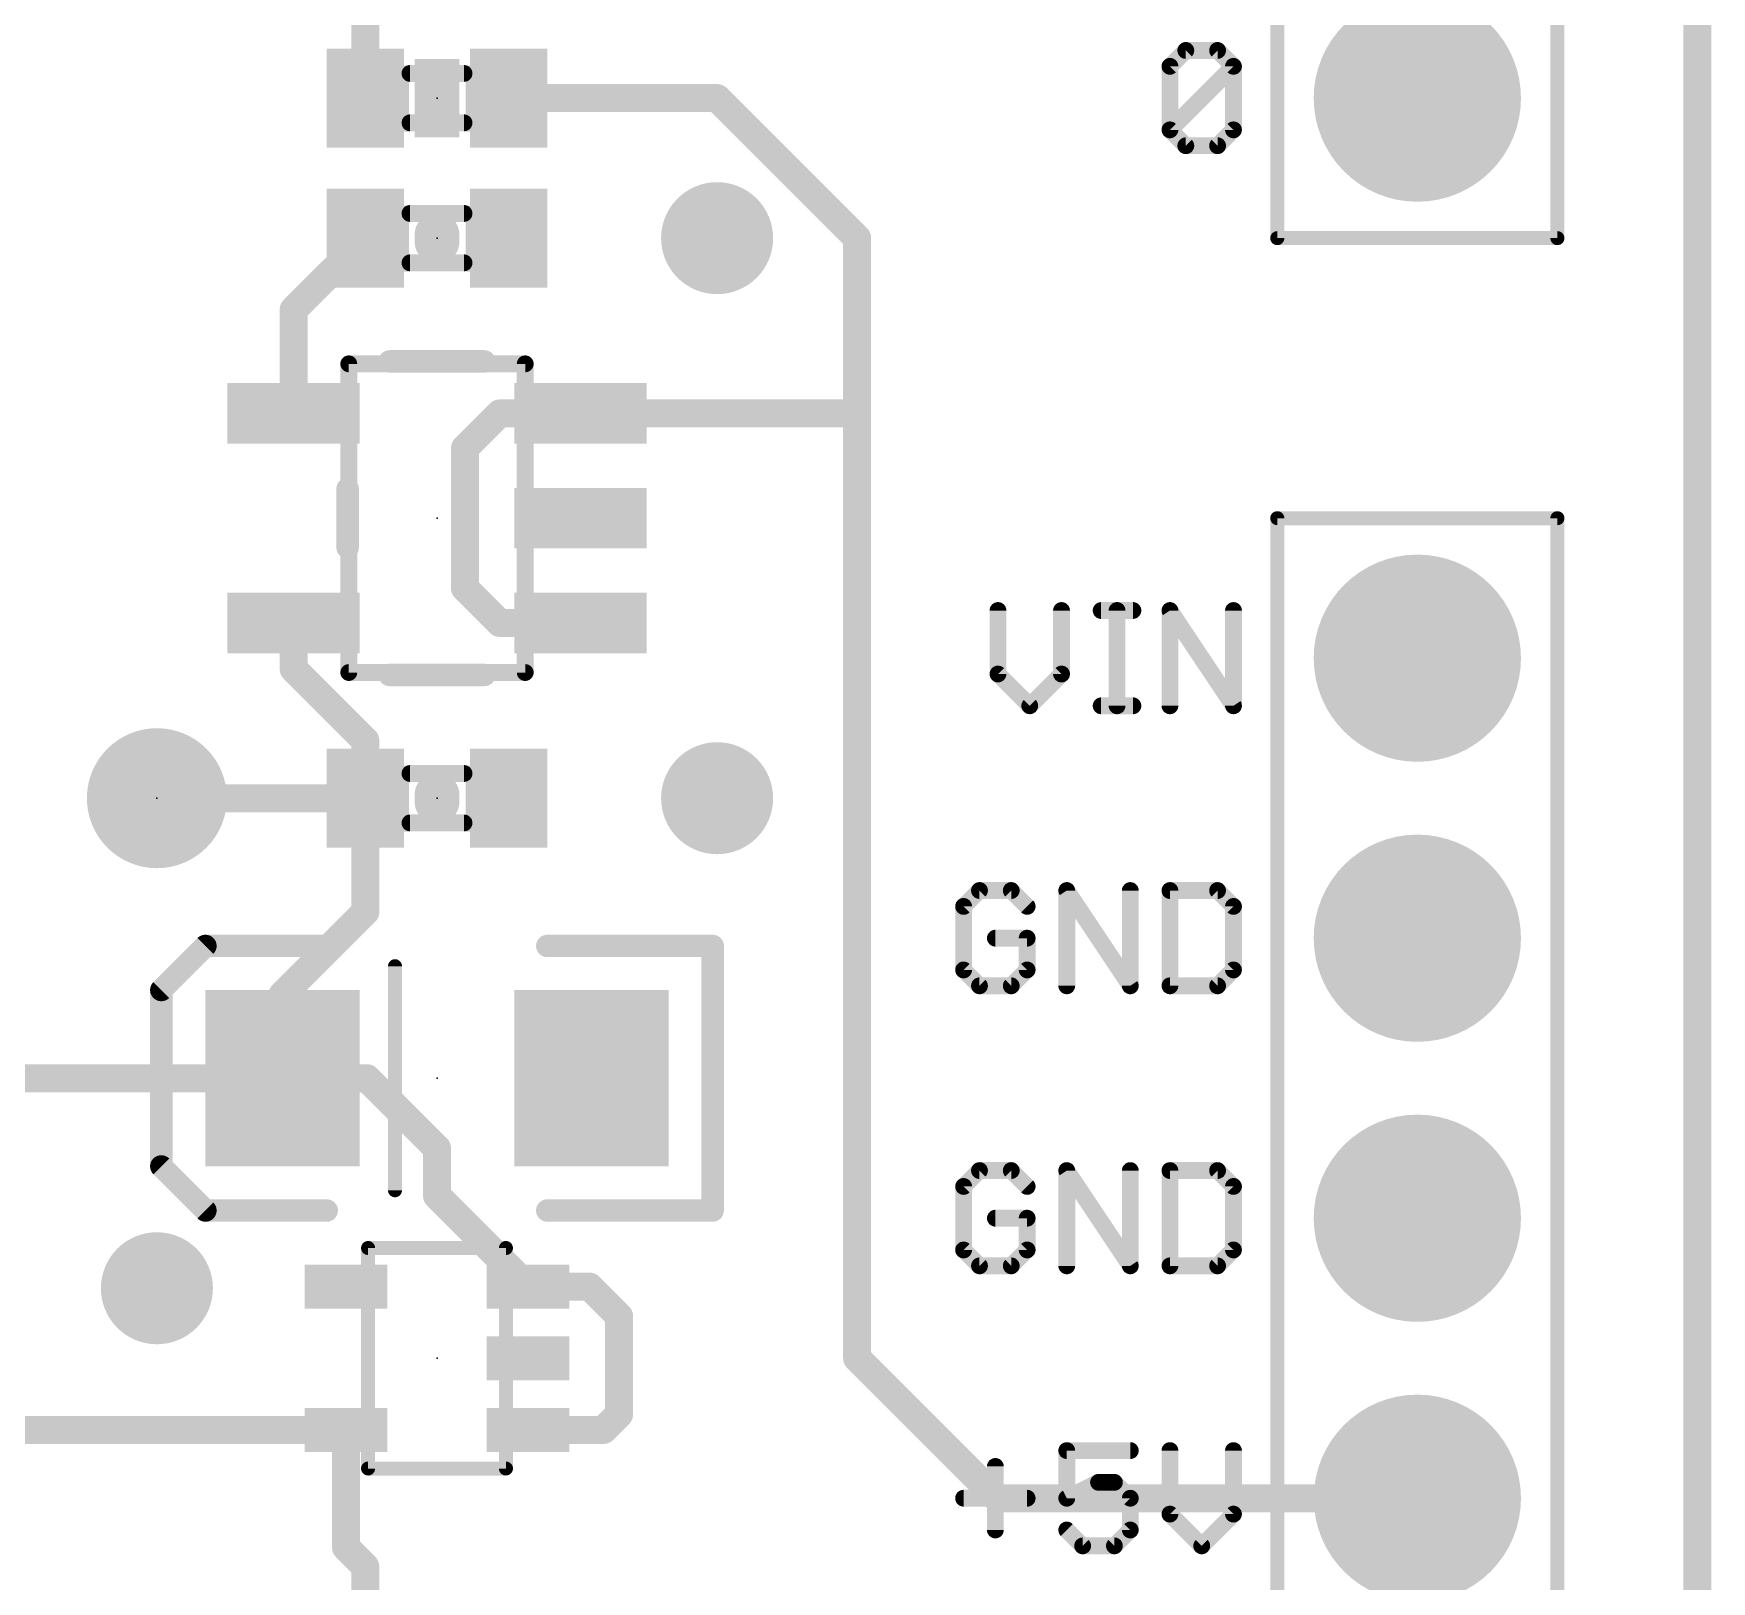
# Model space of a CAD drawing. Extents: x -19.1 to 53.5, y -15.6 to 59.8.
# Drawn here: x 38.25 to 53.47, y 28.46 to 42.5 of the extents above; entities that cross this region are included whole.
import ezdxf

# ---------------------------------------------------------------- set-up
doc = ezdxf.new("R2010")
doc.units = 0
for name, color, linetype in [('1', 12, 'CONTINUOUS'), ('16', 132, 'CONTINUOUS'), ('17', 110, 'CONTINUOUS'), ('18', 110, 'CONTINUOUS'), ('20', 53, 'CONTINUOUS'), ('21', 41, 'CONTINUOUS'), ('23', 53, 'CONTINUOUS'), ('24', 53, 'CONTINUOUS'), ('51', 53, 'CONTINUOUS')]:
    doc.layers.add(name, color=color, linetype=linetype)

# ---------------------------------------------------------------- blocks, each defined once
blk = doc.blocks.new('RECT')
blk.add_solid([(-0.5, -0.5), (0.5, -0.5), (-0.5, 0.5), (0.5, 0.5)])
blk = doc.blocks.new('PIE')
at = {"const_width": 0.5}
blk.add_lwpolyline([(0, -0.25, 1), (0, 0.25, 1), (0, -0.25)], format="xyb", dxfattribs=at)
blk = doc.blocks.new('ROUNDP')
at = {"const_width": 0.5}
blk.add_lwpolyline([(0, -0.25, 1), (0, 0.25, 1), (0, -0.25)], format="xyb", dxfattribs=at)
blk = doc.blocks.new('ROUNDV')
at = {"const_width": 0.5}
blk.add_lwpolyline([(0, -0.25, 1), (0, 0.25, 1), (0, -0.25)], format="xyb", dxfattribs=at)

msp = doc.modelspace()

# ---------------------------------------------------------------- linework, layer by layer
at = {"layer": '1'}
for points, const_width in [([(53.34, 59.69), (53.34, 0)], 0.2032), ([(41.26, 41.91), (41.26, 43.08)], 0.254), ([(44.45, 41.91), (42.56, 41.91)], 0.254), ([(45.72, 40.64), (44.45, 41.91)], 0.254), ([(40.6099, 39.9899), (41.26, 40.64)], 0.254), ([(45.72, 39.116), (45.72, 40.64)], 0.254), ([(40.6099, 39.05), (40.6099, 39.9899)], 0.254), ([(42.479, 39.05), (42.164, 38.735)], 0.254), ([(43.2101, 39.05), (42.479, 39.05)], 0.254), ([(45.654, 39.05), (43.2101, 39.05)], 0.254), ([(45.72, 39.116), (45.654, 39.05)], 0.254), ([(45.72, 30.48), (45.72, 39.116)], 0.254), ([(42.164, 38.735), (42.164, 37.465)], 0.254), ([(42.164, 37.465), (42.479, 37.15)], 0.254), ([(40.6099, 36.7331), (40.6099, 37.15)], 0.254), ([(40.6099, 37.15), (40.6099, 36.7999)], 0.254), ([(42.479, 37.15), (43.2101, 37.15)], 0.254), ([(41.26, 36.083), (40.6099, 36.7331)], 0.254), ([(41.26, 35.56), (41.26, 36.083)], 0.254), ([(41.26, 35.56), (39.37, 35.56)], 0.254), ([(41.26, 34.529), (41.26, 35.56)], 0.254), ([(40.51, 33.779), (41.26, 34.529)], 0.254), ([(40.51, 33.02), (40.51, 33.779)], 0.254), ([(36.83, 33.02), (40.51, 33.02)], 0.254), ([(40.51, 33.02), (41.275, 33.02)], 0.254), ([(41.275, 33.02), (41.91, 32.385)], 0.254), ([(41.91, 32.385), (41.91, 31.955)], 0.254), ([(41.91, 31.955), (42.735, 31.13)], 0.254), ([(42.735, 31.13), (43.292, 31.13)], 0.254), ([(43.292, 31.13), (43.561, 30.861)], 0.254), ([(43.561, 30.861), (43.561, 29.972)], 0.254), ([(46.99, 29.21), (45.72, 30.48)], 0.254), ([(43.561, 29.972), (43.419, 29.83)], 0.254), ([(36.18, 29.83), (41.085, 29.83)], 0.254), ([(41.085, 29.83), (41.085, 28.765)], 0.254), ([(43.419, 29.83), (42.735, 29.83)], 0.254), ([(46.99, 29.21), (50.8, 29.21)], 0.254), ([(41.085, 28.765), (41.26, 28.59)], 0.254), ([(41.26, 28.59), (41.26, 27.94)], 0.254)]:
    msp.add_lwpolyline(points, dxfattribs=dict(at, const_width=const_width))
at = {"layer": '1', "const_width": 0.127}
for points in [[(42.56, 41.9735, 1), (42.56, 41.8465)], [(44.4949, 41.9549, 1), (44.4051, 41.8651)], [(44.45, 41.8465, 1), (44.45, 41.9735)], [(41.1965, 41.91, 1), (41.3235, 41.91)], [(41.3049, 40.5951, 1), (41.2151, 40.6849)], [(45.7835, 40.64, 1), (45.6565, 40.64)], [(45.6751, 40.5951, 1), (45.7649, 40.6849)], [(40.6734, 39.9899, 1), (40.5464, 39.9899)], [(40.565, 40.0348, 1), (40.6548, 39.945)], [(40.5464, 39.05, 1), (40.6734, 39.05)], [(42.479, 39.1135, 1), (42.479, 38.9865)], [(42.5239, 39.0051, 1), (42.4341, 39.0949)], [(43.2101, 39.1135, 1), (43.2101, 38.9865)], [(43.2101, 38.9865, 1), (43.2101, 39.1135)], [(45.6091, 39.0949, 1), (45.6989, 39.0051)], [(45.654, 38.9865, 1), (45.654, 39.1135)], [(45.7835, 39.116, 1), (45.6565, 39.116)], [(45.6565, 39.116, 1), (45.7835, 39.116)], [(45.7649, 39.0711, 1), (45.6751, 39.1609)], [(42.2275, 38.735, 1), (42.1005, 38.735)], [(42.1191, 38.7799, 1), (42.2089, 38.6901)], [(42.2089, 37.5099, 1), (42.1191, 37.4201)], [(42.1005, 37.465, 1), (42.2275, 37.465)], [(40.6734, 37.15, 1), (40.5464, 37.15)], [(40.6734, 37.15, 1), (40.5464, 37.15)], [(42.479, 37.2135, 1), (42.479, 37.0865)], [(42.4341, 37.1051, 1), (42.5239, 37.1949)], [(43.2101, 37.0865, 1), (43.2101, 37.2135)], [(40.5464, 36.7999, 1), (40.6734, 36.7999)], [(40.6548, 36.778, 1), (40.565, 36.6882)], [(40.5464, 36.7331, 1), (40.6734, 36.7331)], [(41.3235, 36.083, 1), (41.1965, 36.083)], [(41.2151, 36.0381, 1), (41.3049, 36.1279)], [(39.37, 35.6235, 1), (39.37, 35.4965)], [(41.3235, 35.56, 1), (41.1965, 35.56)], [(41.1965, 35.56, 1), (41.3235, 35.56)], [(41.26, 35.4965, 1), (41.26, 35.6235)], [(41.1965, 34.529, 1), (41.3235, 34.529)], [(41.3049, 34.4841, 1), (41.2151, 34.5739)], [(40.5735, 33.779, 1), (40.4465, 33.779)], [(40.4651, 33.8239, 1), (40.5549, 33.7341)], [(40.51, 33.0835, 1), (40.51, 32.9565)], [(40.4465, 33.02, 1), (40.5735, 33.02)], [(40.51, 32.9565, 1), (40.51, 33.0835)], [(41.3199, 33.0649, 1), (41.2301, 32.9751)], [(41.275, 32.9565, 1), (41.275, 33.0835)], [(41.9735, 32.385, 1), (41.8465, 32.385)], [(41.8651, 32.3401, 1), (41.9549, 32.4299)], [(41.9549, 31.9999, 1), (41.8651, 31.9101)], [(41.8465, 31.955, 1), (41.9735, 31.955)], [(42.735, 31.1935, 1), (42.735, 31.0665)], [(42.6901, 31.0851, 1), (42.7799, 31.1749)], [(43.3369, 31.1749, 1), (43.2471, 31.0851)], [(43.292, 31.0665, 1), (43.292, 31.1935)], [(43.6245, 30.861, 1), (43.4975, 30.861)], [(43.5161, 30.8161, 1), (43.6059, 30.9059)], [(45.7649, 30.5249, 1), (45.6751, 30.4351)], [(45.6565, 30.48, 1), (45.7835, 30.48)], [(43.4975, 29.972, 1), (43.6245, 29.972)], [(43.6059, 29.9271, 1), (43.5161, 30.0169)], [(41.1485, 29.83, 1), (41.0215, 29.83)], [(41.085, 29.7665, 1), (41.085, 29.8935)], [(42.735, 29.8935, 1), (42.735, 29.7665)], [(43.3741, 29.8749, 1), (43.4639, 29.7851)], [(43.419, 29.7665, 1), (43.419, 29.8935)], [(46.99, 29.2735, 1), (46.99, 29.1465)], [(46.9451, 29.1651, 1), (47.0349, 29.2549)], [(50.8, 29.1465, 1), (50.8, 29.2735)], [(41.1299, 28.8099, 1), (41.0401, 28.7201)], [(41.0215, 28.765, 1), (41.1485, 28.765)], [(41.3235, 28.59, 1), (41.1965, 28.59)], [(41.2151, 28.5451, 1), (41.3049, 28.6349)]]:
    msp.add_lwpolyline(points, format="xyb", dxfattribs=at)
at = {"layer": '16', "const_width": 0.2032}
msp.add_lwpolyline([(53.34, 59.69), (53.34, 0)], dxfattribs=at)
at = {"layer": '20', "const_width": 0.2032}
msp.add_lwpolyline([(53.34, 57.15), (53.34, 2.54)], dxfattribs=at)
at = {"layer": '21'}
for points, const_width in [([(48.5564, 42.1985), (48.7004, 42.3425)], 0.1524), ([(48.7004, 42.3425), (48.9886, 42.3425)], 0.1524), ([(48.9886, 42.3425), (49.1326, 42.1985)], 0.1524), ([(48.5564, 41.6223), (48.5564, 42.1985)], 0.1524), ([(48.5564, 41.6223), (49.1326, 42.1985)], 0.1524), ([(49.1326, 42.1985), (49.1326, 41.6223)], 0.1524), ([(48.7004, 41.4782), (48.5564, 41.6223)], 0.1524), ([(49.1326, 41.6223), (48.9886, 41.4782)], 0.1524), ([(48.9886, 41.4782), (48.7004, 41.4782)], 0.1524), ([(41.91, 40.6705), (41.91, 40.6095)], 0.4064), ([(41.4806, 39.5224), (42.3394, 39.5224)], 0.2032), ([(41.0996, 37.8316), (41.0996, 38.3684)], 0.2032), ([(46.9972, 37.2625), (46.9972, 36.6863)], 0.1524), ([(47.5734, 36.6863), (47.5734, 37.2625)], 0.1524), ([(47.9327, 37.2625), (48.2208, 37.2625)], 0.1524), ([(48.0768, 36.3982), (48.0768, 37.2625)], 0.1524), ([(48.5564, 36.3982), (48.5564, 37.2625)], 0.1524), ([(48.5564, 37.2625), (49.1326, 36.3982)], 0.1524), ([(49.1326, 36.3982), (49.1326, 37.2625)], 0.1524), ([(42.3394, 36.6776), (41.4806, 36.6776)], 0.2032), ([(46.9972, 36.6863), (47.2853, 36.3982)], 0.1524), ([(47.2853, 36.3982), (47.5734, 36.6863)], 0.1524), ([(47.9327, 36.3982), (48.2208, 36.3982)], 0.1524), ([(41.91, 35.5905), (41.91, 35.5295)], 0.4064), ([(46.8294, 34.7225), (46.6853, 34.5785)], 0.1524), ([(47.1175, 34.7225), (46.8294, 34.7225)], 0.1524), ([(47.2616, 34.5785), (47.1175, 34.7225)], 0.1524), ([(47.6209, 33.8582), (47.6209, 34.7225)], 0.1524), ([(47.6209, 34.7225), (48.1971, 33.8582)], 0.1524), ([(48.1971, 33.8582), (48.1971, 34.7225)], 0.1524), ([(48.5564, 34.7225), (48.5564, 33.8582)], 0.1524), ([(48.9886, 34.7225), (48.5564, 34.7225)], 0.1524), ([(49.1326, 34.5785), (48.9886, 34.7225)], 0.1524), ([(46.6853, 34.5785), (46.6853, 34.0023)], 0.1524), ([(49.1326, 34.0023), (49.1326, 34.5785)], 0.1524), ([(39.81, 34.22), (39.41, 33.82)], 0.2032), ([(40.91, 34.22), (39.81, 34.22)], 0.2032), ([(42.91, 34.22), (44.41, 34.22)], 0.2032), ([(44.41, 34.22), (44.41, 31.82)], 0.2032), ([(47.2616, 34.2904), (46.9735, 34.2904)], 0.1524), ([(47.2616, 34.0023), (47.2616, 34.2904)], 0.1524), ([(41.529, 32.004), (41.529, 34.036)], 0.127), ([(46.6853, 34.0023), (46.8294, 33.8582)], 0.1524), ([(46.8294, 33.8582), (47.1175, 33.8582)], 0.1524), ([(47.1175, 33.8582), (47.2616, 34.0023)], 0.1524), ([(48.5564, 33.8582), (48.9886, 33.8582)], 0.1524), ([(48.9886, 33.8582), (49.1326, 34.0023)], 0.1524), ([(39.41, 33.82), (39.41, 32.22)], 0.2032), ([(39.41, 32.22), (39.81, 31.82)], 0.2032), ([(46.8294, 32.1825), (46.6853, 32.0385)], 0.1524), ([(47.1175, 32.1825), (46.8294, 32.1825)], 0.1524), ([(47.2616, 32.0385), (47.1175, 32.1825)], 0.1524), ([(47.6209, 31.3182), (47.6209, 32.1825)], 0.1524), ([(47.6209, 32.1825), (48.1971, 31.3182)], 0.1524), ([(48.1971, 31.3182), (48.1971, 32.1825)], 0.1524), ([(48.5564, 32.1825), (48.5564, 31.3182)], 0.1524), ([(48.9886, 32.1825), (48.5564, 32.1825)], 0.1524), ([(49.1326, 32.0385), (48.9886, 32.1825)], 0.1524), ([(46.6853, 32.0385), (46.6853, 31.4623)], 0.1524), ([(49.1326, 31.4623), (49.1326, 32.0385)], 0.1524), ([(39.81, 31.82), (40.91, 31.82)], 0.2032), ([(44.41, 31.82), (42.91, 31.82)], 0.2032), ([(47.2616, 31.7504), (46.9735, 31.7504)], 0.1524), ([(47.2616, 31.4623), (47.2616, 31.7504)], 0.1524), ([(46.6853, 31.4623), (46.8294, 31.3182)], 0.1524), ([(47.1175, 31.3182), (47.2616, 31.4623)], 0.1524), ([(48.9886, 31.3182), (49.1326, 31.4623)], 0.1524), ([(46.8294, 31.3182), (47.1175, 31.3182)], 0.1524), ([(48.5564, 31.3182), (48.9886, 31.3182)], 0.1524), ([(48.1971, 29.6425), (47.6209, 29.6425)], 0.1524), ([(47.6209, 29.6425), (47.6209, 29.2104)], 0.1524), ([(48.5564, 29.6425), (48.5564, 29.0663)], 0.1524), ([(49.1326, 29.0663), (49.1326, 29.6425)], 0.1524), ([(46.9735, 29.4985), (46.9735, 28.9223)], 0.1524), ([(47.6209, 29.2104), (47.909, 29.3544)], 0.1524), ([(47.909, 29.3544), (48.053, 29.3544)], 0.1524), ([(48.053, 29.3544), (48.1971, 29.2104)], 0.1524), ([(46.6853, 29.2104), (47.2616, 29.2104)], 0.1524), ([(48.1971, 29.2104), (48.1971, 28.9223)], 0.1524), ([(48.5564, 29.0663), (48.8445, 28.7782)], 0.1524), ([(48.8445, 28.7782), (49.1326, 29.0663)], 0.1524), ([(47.7649, 28.7782), (47.6209, 28.9223)], 0.1524), ([(48.1971, 28.9223), (48.053, 28.7782)], 0.1524), ([(48.053, 28.7782), (47.7649, 28.7782)], 0.1524)]:
    msp.add_lwpolyline(points, dxfattribs=dict(at, const_width=const_width))
for points, const_width in [([(48.7004, 42.3806, 1), (48.7004, 42.3044)], 0.0762), ([(48.7274, 42.3156, 1), (48.6735, 42.3695)], 0.0762), ([(49.0155, 42.3695, 1), (48.9616, 42.3156)], 0.0762), ([(48.9886, 42.3044, 1), (48.9886, 42.3806)], 0.0762), ([(48.5294, 42.2254, 1), (48.5833, 42.1715)], 0.0762), ([(48.5945, 42.1985, 1), (48.5183, 42.1985)], 0.0762), ([(49.1707, 42.1985, 1), (49.0945, 42.1985)], 0.0762), ([(49.1595, 42.1715, 1), (49.1057, 42.2254)], 0.0762), ([(49.1057, 42.1715, 1), (49.1595, 42.2254)], 0.0762), ([(48.5833, 41.6492, 1), (48.5294, 41.5953)], 0.0762), ([(49.1595, 41.5953, 1), (49.1057, 41.6492)], 0.0762), ([(48.5294, 41.6492, 1), (48.5833, 41.5953)], 0.0762), ([(48.5183, 41.6223, 1), (48.5945, 41.6223)], 0.0762), ([(48.7004, 41.5163, 1), (48.7004, 41.4401)], 0.0762), ([(48.6735, 41.4513, 1), (48.7274, 41.5051)], 0.0762), ([(48.9616, 41.5051, 1), (49.0155, 41.4513)], 0.0762), ([(48.9886, 41.4401, 1), (48.9886, 41.5163)], 0.0762), ([(49.0945, 41.6223, 1), (49.1707, 41.6223)], 0.0762), ([(42.0116, 40.6705, 1), (41.8084, 40.6705)], 0.2032), ([(41.8084, 40.6095, 1), (42.0116, 40.6095)], 0.2032), ([(41.4806, 39.5732, 1), (41.4806, 39.4716)], 0.1016), ([(42.3394, 39.4716, 1), (42.3394, 39.5732)], 0.1016), ([(41.1504, 38.3684, 1), (41.0488, 38.3684)], 0.1016), ([(41.0488, 37.8316, 1), (41.1504, 37.8316)], 0.1016), ([(47.0353, 37.2625, 1), (46.9591, 37.2625)], 0.0762), ([(47.6115, 37.2625, 1), (47.5353, 37.2625)], 0.0762), ([(47.9327, 37.3006, 1), (47.9327, 37.2244)], 0.0762), ([(48.1149, 37.2625, 1), (48.0387, 37.2625)], 0.0762), ([(48.2208, 37.2244, 1), (48.2208, 37.3006)], 0.0762), ([(48.5881, 37.2837, 1), (48.5247, 37.2414)], 0.0762), ([(48.5945, 37.2625, 1), (48.5183, 37.2625)], 0.0762), ([(49.1707, 37.2625, 1), (49.0945, 37.2625)], 0.0762), ([(41.4806, 36.7284, 1), (41.4806, 36.6268)], 0.1016), ([(42.3394, 36.6268, 1), (42.3394, 36.7284)], 0.1016), ([(47.0241, 36.7133, 1), (46.9702, 36.6594)], 0.0762), ([(46.9591, 36.6863, 1), (47.0353, 36.6863)], 0.0762), ([(47.5353, 36.6863, 1), (47.6115, 36.6863)], 0.0762), ([(47.6003, 36.6594, 1), (47.5465, 36.7133)], 0.0762), ([(47.2584, 36.4251, 1), (47.3122, 36.3713)], 0.0762), ([(47.2584, 36.3713, 1), (47.3122, 36.4251)], 0.0762), ([(47.9327, 36.4363, 1), (47.9327, 36.3601)], 0.0762), ([(48.0387, 36.3982, 1), (48.1149, 36.3982)], 0.0762), ([(48.2208, 36.3601, 1), (48.2208, 36.4363)], 0.0762), ([(48.5183, 36.3982, 1), (48.5945, 36.3982)], 0.0762), ([(49.0945, 36.3982, 1), (49.1707, 36.3982)], 0.0762), ([(49.1009, 36.3771, 1), (49.1643, 36.4193)], 0.0762), ([(42.0116, 35.5905, 1), (41.8084, 35.5905)], 0.2032), ([(41.8084, 35.5295, 1), (42.0116, 35.5295)], 0.2032), ([(46.8294, 34.7606, 1), (46.8294, 34.6844)], 0.0762), ([(46.8563, 34.6956, 1), (46.8025, 34.7495)], 0.0762), ([(47.1445, 34.7495, 1), (47.0906, 34.6956)], 0.0762), ([(47.1175, 34.6844, 1), (47.1175, 34.7606)], 0.0762), ([(47.6526, 34.7437, 1), (47.5892, 34.7014)], 0.0762), ([(47.659, 34.7225, 1), (47.5828, 34.7225)], 0.0762), ([(48.2352, 34.7225, 1), (48.159, 34.7225)], 0.0762), ([(48.5945, 34.7225, 1), (48.5183, 34.7225)], 0.0762), ([(48.5564, 34.7606, 1), (48.5564, 34.6844)], 0.0762), ([(49.0155, 34.7495, 1), (48.9616, 34.6956)], 0.0762), ([(48.9886, 34.6844, 1), (48.9886, 34.7606)], 0.0762), ([(46.7234, 34.5785, 1), (46.6472, 34.5785)], 0.0762), ([(46.6584, 34.6054, 1), (46.7123, 34.5515)], 0.0762), ([(47.2346, 34.5515, 1), (47.2885, 34.6054)], 0.0762), ([(49.1707, 34.5785, 1), (49.0945, 34.5785)], 0.0762), ([(49.1057, 34.5515, 1), (49.1595, 34.6054)], 0.0762), ([(39.81, 34.2708, 1), (39.81, 34.1692)], 0.1016), ([(39.8459, 34.1841, 1), (39.7741, 34.2559)], 0.1016), ([(40.91, 34.1692, 1), (40.91, 34.2708)], 0.1016), ([(42.91, 34.2708, 1), (42.91, 34.1692)], 0.1016), ([(44.4608, 34.22, 1), (44.3592, 34.22)], 0.1016), ([(44.41, 34.1692, 1), (44.41, 34.2708)], 0.1016), ([(46.9735, 34.3285, 1), (46.9735, 34.2523)], 0.0762), ([(47.2997, 34.2904, 1), (47.2235, 34.2904)], 0.0762), ([(47.2616, 34.2523, 1), (47.2616, 34.3285)], 0.0762), ([(41.5608, 34.036, 1), (41.4973, 34.036)], 0.0635), ([(46.7123, 34.0292, 1), (46.6584, 33.9753)], 0.0762), ([(46.6472, 34.0023, 1), (46.7234, 34.0023)], 0.0762), ([(46.8294, 33.8963, 1), (46.8294, 33.8201)], 0.0762), ([(47.1175, 33.8201, 1), (47.1175, 33.8963)], 0.0762), ([(47.2235, 34.0023, 1), (47.2997, 34.0023)], 0.0762), ([(47.2885, 33.9753, 1), (47.2346, 34.0292)], 0.0762), ([(48.5564, 33.8963, 1), (48.5564, 33.8201)], 0.0762), ([(48.9886, 33.8201, 1), (48.9886, 33.8963)], 0.0762), ([(49.0945, 34.0023, 1), (49.1707, 34.0023)], 0.0762), ([(49.1595, 33.9753, 1), (49.1057, 34.0292)], 0.0762), ([(39.4608, 33.82, 1), (39.3592, 33.82)], 0.1016), ([(39.3741, 33.8559, 1), (39.4459, 33.7841)], 0.1016), ([(46.8025, 33.8313, 1), (46.8563, 33.8851)], 0.0762), ([(47.0906, 33.8851, 1), (47.1445, 33.8313)], 0.0762), ([(47.5828, 33.8582, 1), (47.659, 33.8582)], 0.0762), ([(48.159, 33.8582, 1), (48.2352, 33.8582)], 0.0762), ([(48.1654, 33.8371, 1), (48.2288, 33.8793)], 0.0762), ([(48.5183, 33.8582, 1), (48.5945, 33.8582)], 0.0762), ([(48.9616, 33.8851, 1), (49.0155, 33.8313)], 0.0762), ([(39.4459, 32.2559, 1), (39.3741, 32.1841)], 0.1016), ([(39.3592, 32.22, 1), (39.4608, 32.22)], 0.1016), ([(46.8294, 32.2206, 1), (46.8294, 32.1444)], 0.0762), ([(46.8563, 32.1556, 1), (46.8025, 32.2095)], 0.0762), ([(47.1445, 32.2095, 1), (47.0906, 32.1556)], 0.0762), ([(47.1175, 32.1444, 1), (47.1175, 32.2206)], 0.0762), ([(47.6526, 32.2037, 1), (47.5892, 32.1614)], 0.0762), ([(47.659, 32.1825, 1), (47.5828, 32.1825)], 0.0762), ([(48.2352, 32.1825, 1), (48.159, 32.1825)], 0.0762), ([(48.5945, 32.1825, 1), (48.5183, 32.1825)], 0.0762), ([(48.5564, 32.2206, 1), (48.5564, 32.1444)], 0.0762), ([(49.0155, 32.2095, 1), (48.9616, 32.1556)], 0.0762), ([(48.9886, 32.1444, 1), (48.9886, 32.2206)], 0.0762), ([(46.7234, 32.0385, 1), (46.6472, 32.0385)], 0.0762), ([(49.1707, 32.0385, 1), (49.0945, 32.0385)], 0.0762), ([(41.4973, 32.004, 1), (41.5608, 32.004)], 0.0635), ([(46.6584, 32.0654, 1), (46.7123, 32.0115)], 0.0762), ([(47.2346, 32.0115, 1), (47.2885, 32.0654)], 0.0762), ([(49.1057, 32.0115, 1), (49.1595, 32.0654)], 0.0762), ([(39.81, 31.8708, 1), (39.81, 31.7692)], 0.1016), ([(39.7741, 31.7841, 1), (39.8459, 31.8559)], 0.1016), ([(40.91, 31.7692, 1), (40.91, 31.8708)], 0.1016), ([(42.91, 31.8708, 1), (42.91, 31.7692)], 0.1016), ([(44.3592, 31.82, 1), (44.4608, 31.82)], 0.1016), ([(44.41, 31.7692, 1), (44.41, 31.8708)], 0.1016), ([(46.9735, 31.7885, 1), (46.9735, 31.7123)], 0.0762), ([(47.2997, 31.7504, 1), (47.2235, 31.7504)], 0.0762), ([(47.2616, 31.7123, 1), (47.2616, 31.7885)], 0.0762), ([(46.7123, 31.4892, 1), (46.6584, 31.4353)], 0.0762), ([(46.6472, 31.4623, 1), (46.7234, 31.4623)], 0.0762), ([(47.2235, 31.4623, 1), (47.2997, 31.4623)], 0.0762), ([(47.2885, 31.4353, 1), (47.2346, 31.4892)], 0.0762), ([(49.0945, 31.4623, 1), (49.1707, 31.4623)], 0.0762), ([(49.1595, 31.4353, 1), (49.1057, 31.4892)], 0.0762), ([(46.8294, 31.3563, 1), (46.8294, 31.2801)], 0.0762), ([(46.8025, 31.2913, 1), (46.8563, 31.3451)], 0.0762), ([(47.0906, 31.3451, 1), (47.1445, 31.2913)], 0.0762), ([(47.1175, 31.2801, 1), (47.1175, 31.3563)], 0.0762), ([(47.5828, 31.3182, 1), (47.659, 31.3182)], 0.0762), ([(48.159, 31.3182, 1), (48.2352, 31.3182)], 0.0762), ([(48.1654, 31.2971, 1), (48.2288, 31.3393)], 0.0762), ([(48.5564, 31.3563, 1), (48.5564, 31.2801)], 0.0762), ([(48.5183, 31.3182, 1), (48.5945, 31.3182)], 0.0762), ([(48.9616, 31.3451, 1), (49.0155, 31.2913)], 0.0762), ([(48.9886, 31.2801, 1), (48.9886, 31.3563)], 0.0762), ([(47.6209, 29.6806, 1), (47.6209, 29.6044)], 0.0762), ([(47.659, 29.6425, 1), (47.5828, 29.6425)], 0.0762), ([(48.1971, 29.6044, 1), (48.1971, 29.6806)], 0.0762), ([(48.5945, 29.6425, 1), (48.5183, 29.6425)], 0.0762), ([(49.1707, 29.6425, 1), (49.0945, 29.6425)], 0.0762), ([(47.0116, 29.4985, 1), (46.9354, 29.4985)], 0.0762), ([(47.909, 29.3925, 1), (47.909, 29.3163)], 0.0762), ([(47.926, 29.3203, 1), (47.8919, 29.3885)], 0.0762), ([(48.08, 29.3814, 1), (48.0261, 29.3275)], 0.0762), ([(48.053, 29.3163, 1), (48.053, 29.3925)], 0.0762), ([(46.6853, 29.2485, 1), (46.6853, 29.1723)], 0.0762), ([(47.2616, 29.1723, 1), (47.2616, 29.2485)], 0.0762), ([(47.6038, 29.2444, 1), (47.6379, 29.1763)], 0.0762), ([(47.5828, 29.2104, 1), (47.659, 29.2104)], 0.0762), ([(48.2352, 29.2104, 1), (48.159, 29.2104)], 0.0762), ([(48.1701, 29.1834, 1), (48.224, 29.2373)], 0.0762), ([(48.5833, 29.0933, 1), (48.5294, 29.0394)], 0.0762), ([(48.5183, 29.0663, 1), (48.5945, 29.0663)], 0.0762), ([(49.0945, 29.0663, 1), (49.1707, 29.0663)], 0.0762), ([(49.1595, 29.0394, 1), (49.1057, 29.0933)], 0.0762), ([(46.9354, 28.9223, 1), (47.0116, 28.9223)], 0.0762), ([(47.6478, 28.9492, 1), (47.5939, 28.8953)], 0.0762), ([(48.159, 28.9223, 1), (48.2352, 28.9223)], 0.0762), ([(48.224, 28.8953, 1), (48.1701, 28.9492)], 0.0762), ([(47.7649, 28.8163, 1), (47.7649, 28.7401)], 0.0762), ([(47.738, 28.7513, 1), (47.7919, 28.8051)], 0.0762), ([(48.0261, 28.8051, 1), (48.08, 28.7513)], 0.0762), ([(48.053, 28.7401, 1), (48.053, 28.8163)], 0.0762), ([(48.8176, 28.8051, 1), (48.8714, 28.7513)], 0.0762), ([(48.8176, 28.7513, 1), (48.8714, 28.8051)], 0.0762)]:
    msp.add_lwpolyline(points, format="xyb", dxfattribs=dict(at, const_width=const_width))
at = {"layer": '23'}
for p in [(41.91, 41.91), (41.91, 40.64), (41.91, 38.1), (41.91, 35.56), (41.91, 33.02), (41.91, 30.48)]:
    msp.add_point(p, dxfattribs=at)
at = {"layer": '24'}
msp.add_point((39.37, 35.56), dxfattribs=at)
at = {"layer": '51'}
for points, const_width in [([(53.34, 2.54), (53.34, 57.15)], 0.254), ([(49.53, 40.64), (49.53, 55.88)], 0.127), ([(52.07, 55.88), (52.07, 40.64)], 0.127), ([(41.665, 42.134), (42.155, 42.134)], 0.1524), ([(42.155, 41.686), (41.665, 41.686)], 0.1524), ([(41.665, 40.864), (42.155, 40.864)], 0.1524), ([(52.07, 40.64), (49.53, 40.64)], 0.127), ([(42.155, 40.416), (41.665, 40.416)], 0.1524), ([(41.11, 36.7), (41.11, 39.5)], 0.1524), ([(41.11, 39.5), (42.71, 39.5)], 0.1524), ([(42.71, 39.5), (42.71, 36.7)], 0.1524), ([(52.07, 38.1), (49.53, 38.1)], 0.127), ([(49.53, 38.1), (49.53, 22.86)], 0.127), ([(52.07, 22.86), (52.07, 38.1)], 0.127), ([(41.11, 36.7), (42.71, 36.7)], 0.1524), ([(41.665, 35.784), (42.155, 35.784)], 0.1524), ([(42.155, 35.336), (41.665, 35.336)], 0.1524), ([(41.285, 31.48), (42.535, 31.48)], 0.127), ([(41.285, 29.48), (41.285, 31.48)], 0.127), ([(42.535, 29.48), (42.535, 31.48)], 0.127), ([(42.535, 29.48), (41.285, 29.48)], 0.127)]:
    msp.add_lwpolyline(points, dxfattribs=dict(at, const_width=const_width))
for points, const_width in [([(41.665, 42.1721, 1), (41.665, 42.0959)], 0.0762), ([(42.155, 42.0959, 1), (42.155, 42.1721)], 0.0762), ([(41.665, 41.7241, 1), (41.665, 41.6479)], 0.0762), ([(42.155, 41.6479, 1), (42.155, 41.7241)], 0.0762), ([(41.665, 40.9021, 1), (41.665, 40.8259)], 0.0762), ([(42.155, 40.8259, 1), (42.155, 40.9021)], 0.0762), ([(49.53, 40.6718, 1), (49.53, 40.6082)], 0.0635), ([(49.4982, 40.64, 1), (49.5618, 40.64)], 0.0635), ([(52.0382, 40.64, 1), (52.1018, 40.64)], 0.0635), ([(52.07, 40.6082, 1), (52.07, 40.6718)], 0.0635), ([(41.665, 40.4541, 1), (41.665, 40.3779)], 0.0762), ([(42.155, 40.3779, 1), (42.155, 40.4541)], 0.0762), ([(41.1481, 39.5, 1), (41.0719, 39.5)], 0.0762), ([(41.11, 39.5381, 1), (41.11, 39.4619)], 0.0762), ([(42.7481, 39.5, 1), (42.6719, 39.5)], 0.0762), ([(42.71, 39.4619, 1), (42.71, 39.5381)], 0.0762), ([(49.53, 38.1318, 1), (49.53, 38.0682)], 0.0635), ([(49.5618, 38.1, 1), (49.4982, 38.1)], 0.0635), ([(52.1018, 38.1, 1), (52.0382, 38.1)], 0.0635), ([(52.07, 38.0682, 1), (52.07, 38.1318)], 0.0635), ([(41.11, 36.7381, 1), (41.11, 36.6619)], 0.0762), ([(41.0719, 36.7, 1), (41.1481, 36.7)], 0.0762), ([(42.6719, 36.7, 1), (42.7481, 36.7)], 0.0762), ([(42.71, 36.6619, 1), (42.71, 36.7381)], 0.0762), ([(41.665, 35.8221, 1), (41.665, 35.7459)], 0.0762), ([(42.155, 35.7459, 1), (42.155, 35.8221)], 0.0762), ([(41.665, 35.3741, 1), (41.665, 35.2979)], 0.0762), ([(42.155, 35.2979, 1), (42.155, 35.3741)], 0.0762), ([(41.3168, 31.48, 1), (41.2533, 31.48)], 0.0635), ([(41.285, 31.5117, 1), (41.285, 31.4483)], 0.0635), ([(42.5668, 31.48, 1), (42.5033, 31.48)], 0.0635), ([(42.535, 31.4483, 1), (42.535, 31.5117)], 0.0635), ([(41.285, 29.5117, 1), (41.285, 29.4483)], 0.0635), ([(42.535, 29.4483, 1), (42.535, 29.5117)], 0.0635), ([(41.2533, 29.48, 1), (41.3168, 29.48)], 0.0635), ([(42.5033, 29.48, 1), (42.5668, 29.48)], 0.0635)]:
    msp.add_lwpolyline(points, format="xyb", dxfattribs=dict(at, const_width=const_width))

# ---------------------------------------------------------------- block references
at = {"layer": '1', "xscale": 0.7, "yscale": 0.9}
for p in [(41.26, 41.91), (42.56, 41.91), (41.26, 40.64), (42.56, 40.64), (41.26, 35.56), (42.56, 35.56)]:
    msp.add_blockref('RECT', p, dxfattribs=at)
at = {"layer": '1'}
for p, xscale, yscale, rotation in [((40.6099, 39.05), 0.55, 1.2, 90), ((43.2101, 39.05), 0.55, 1.2, 90), ((43.2101, 38.1), 0.55, 1.2, 90), ((40.6099, 37.15), 0.55, 1.2, 90), ((43.2101, 37.15), 0.55, 1.2, 90), ((40.51, 33.02), 1.6, 1.4, 270), ((43.31, 33.02), 1.6, 1.4, 270), ((41.085, 31.13), 0.4, 0.75, 90), ((42.735, 31.13), 0.4, 0.75, 90), ((42.735, 30.48), 0.4, 0.75, 90), ((41.085, 29.83), 0.4, 0.75, 90), ((42.735, 29.83), 0.4, 0.75, 90)]:
    msp.add_blockref('RECT', p, dxfattribs=dict(at, xscale=xscale, yscale=yscale, rotation=rotation))
at = {"layer": '16', "xscale": 1.27, "yscale": 1.27}
msp.add_blockref('PIE', (39.37, 35.56), dxfattribs=at)
at = {"layer": '17', "xscale": 1.8796, "yscale": 1.8796, "rotation": 90}
for p in [(50.8, 41.91), (50.8, 41.91), (50.8, 36.83), (50.8, 36.83), (50.8, 34.29), (50.8, 34.29), (50.8, 31.75), (50.8, 31.75), (50.8, 29.21), (50.8, 29.21)]:
    msp.add_blockref('ROUNDP', p, dxfattribs=at)
at = {"layer": '18', "xscale": 1.016, "yscale": 1.016}
for p in [(44.45, 40.64), (44.45, 40.64), (39.37, 35.56), (39.37, 35.56), (44.45, 35.56), (44.45, 35.56), (39.37, 31.115), (39.37, 31.115)]:
    msp.add_blockref('ROUNDV', p, dxfattribs=at)
at = {"layer": '21', "xscale": 0.4064, "yscale": 0.7112}
msp.add_blockref('RECT', (41.91, 41.91), dxfattribs=at)
at = {"layer": '51', "xscale": 0.3, "yscale": 0.5999}
for p in [(41.506, 41.9051), (42.3188, 41.9051), (41.506, 40.6352), (42.3188, 40.6352), (41.506, 35.5552), (42.3188, 35.5552)]:
    msp.add_blockref('RECT', p, dxfattribs=at)
at = {"layer": '51', "xscale": 0.5, "yscale": 0.65, "rotation": 90}
for p in [(40.735, 39.05), (43.085, 39.05), (43.085, 38.1), (40.735, 37.15), (43.085, 37.15)]:
    msp.add_blockref('RECT', p, dxfattribs=at)

doc.saveas('drawing.dxf')
